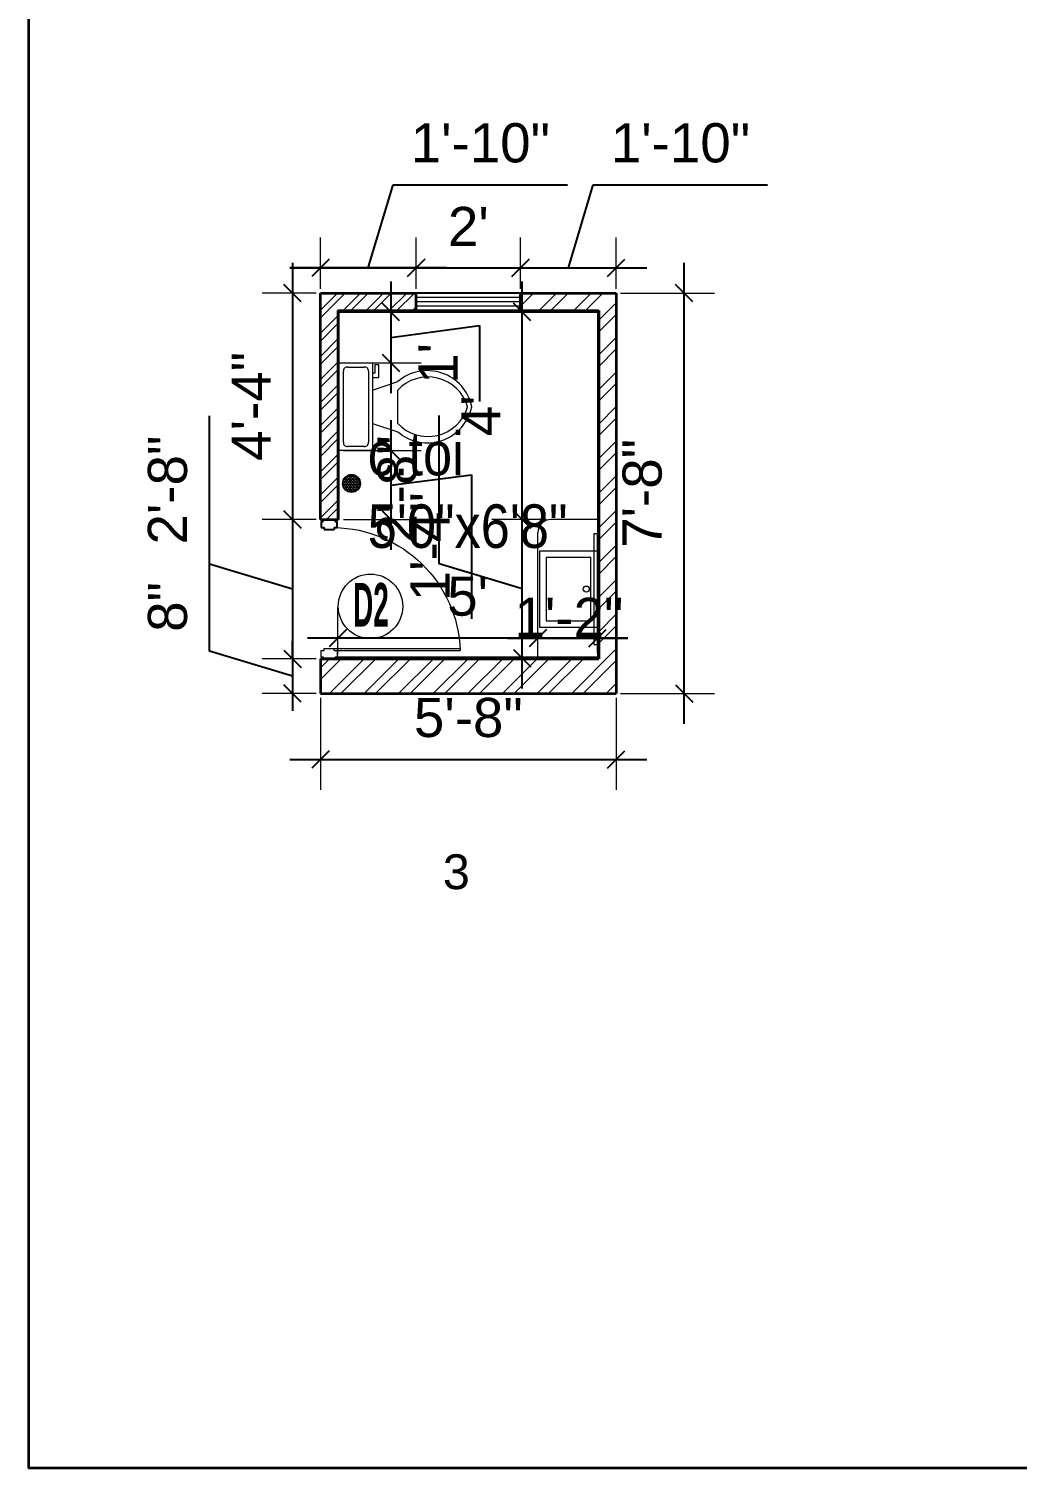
# Model space of a CAD drawing. Header units: inches. Extents: x 127248 to 130601, y 247968 to 250486.
# Drawn here: x 127248.2 to 127475.4, y 248252 to 248582.8 of the extents above; entities that cross this region are included whole.
import ezdxf

# ---------------------------------------------------------------- set-up
doc = ezdxf.new("R2010")
doc.units = ezdxf.units.IN
doc.header["$LTSCALE"] = 10
doc.header["$MEASUREMENT"] = 0
doc.header["$PDMODE"] = 35
doc.layers.get('0').update_dxf_attribs({"linetype": 'CONTINUOUS'})
doc.layers.get('Defpoints').update_dxf_attribs({"linetype": 'CONTINUOUS'})
for name, color, linetype, lineweight in [('bt bath -toilet', 7, 'CONTINUOUS', 20), ('column', 12, 'CONTINUOUS', 50), ('dim', 7, 'CONTINUOUS', 13), ('elevation line 1', 7, 'CONTINUOUS', 15), ('elevation wall', 255, 'CONTINUOUS', 5), ('FACE LINE', 254, 'CONTINUOUS', 15), ('Frame', 35, 'CONTINUOUS', 25), ('FURNITURE', 8, 'CONTINUOUS', 13), ('WALL HATCH', 250, 'CONTINUOUS', 35), ('walls', 7, 'CONTINUOUS', 15), ('window', 150, 'CONTINUOUS', 15)]:
    doc.layers.add(name, color=color, linetype=linetype, lineweight=lineweight)
doc.layers.add('DOOR', color=7, linetype='CONTINUOUS', lineweight=15, true_color=0x994d00)
doc.layers.add('LIGHT LINES', color=7, linetype='CONTINUOUS', lineweight=15, true_color=0x6b6b6b)
doc.layers.add('PRESENT', color=254, linetype='CONTINUOUS')
doc.styles.add('10', font='arial.ttf', dxfattribs={"height": 9})
doc.styles.add('SANJAY', font='impact.ttf', dxfattribs={"width": 0.9, "height": 18})
doc.styles.get("Standard").update_dxf_attribs({"font": 'arial.ttf', "height": 12})
doc.dimstyles.new('10', dxfattribs={"dimtxt": 6, "dimasz": 4, "dimexe": 7, "dimexo": 1, "dimgap": 5, "dimtad": 1, "dimdec": 0, "dimzin": 0, "dimdsep": 46, "dimlunit": 4, "dimtxsty": '10', "dimblk": 'OBLIQUE', "dimcen": 10, "dimdle": 7, "dimclre": 8, "dimadec": 0, "dimazin": 0, "dimtfac": 10, "dimtdec": 0, "dimtofl": 0, "dimtmove": 0, "dimatfit": 3, "dimfxl": 1, "dimtolj": 1, "dimtzin": 0, "dimlwe": 15, "dimarcsym": 0})
pattern_1 = [(270, (65194.4649, 420444.27375), (0.21109369125, -0.365625), [0.24375, -0.4875]), (30, (65194.4649, 420444.27375), (0.21109369263, 0.3656249992), [0.24375, -0.4875]), (330, (65194.4649, 420444.27375), (0.42218738388, -8e-10), [-0.4875, 0.24375])]
pattern_2 = [(45, (579.2693, -591.511), (-3.97747564, 3.97747564), []), (45, (581.921, -591.511), (-3.97747564, 3.97747564), [])]

# ---------------------------------------------------------------- blocks, each defined once
blk = doc.blocks.new('frame')
at = {"layer": 'Frame'}
for p, q in [((127209.08, 247586.17), (127209.08, 247583.17)), ((127209.58, 247586.17), (127209.08, 247586.17)), ((127209.58, 247586.67), (127209.58, 247586.17)), ((127209.58, 247586.67), (127211.08, 247586.67)), ((127211.08, 247586.67), (127211.08, 247585.92)), ((127211.08, 247585.92), (127211.58, 247585.92)), ((127211.58, 247585.92), (127211.58, 247583.42)), ((127209.58, 247583.17), (127209.08, 247583.17)), ((127209.58, 247583.17), (127209.58, 247582.67)), ((127211.08, 247582.67), (127209.58, 247582.67)), ((127211.08, 247583.42), (127211.08, 247582.67)), ((127211.08, 247583.42), (127211.58, 247583.42))]:
    blk.add_line(p, q, dxfattribs=at)
blk = doc.blocks.new('DSGS')
at = {"layer": 'DOOR'}
for p, q in [((145848.8, 255487.06), (145848.8, 255516.05)), ((145848.8, 255487.06), (145848.8, 255516.05)), ((145849.27, 255487.06), (145849.27, 255516.05)), ((145849.27, 255487.06), (145849.27, 255516.05)), ((145846.94, 255484.51), (145846.94, 255487.3)), ((145847.41, 255487.3), (145846.94, 255487.3)), ((145847.41, 255487.3), (145847.41, 255487.76)), ((145848.8, 255487.76), (145847.41, 255487.76)), ((145848.8, 255487.06), (145848.8, 255487.76)), ((145848.8, 255487.06), (145849.27, 255487.06)), ((145849.27, 255484.74), (145849.27, 255487.06)), ((145847.41, 255484.51), (145846.94, 255484.51)), ((145847.41, 255484.05), (145847.41, 255484.51)), ((145847.41, 255484.05), (145848.8, 255484.05)), ((145848.8, 255484.05), (145848.8, 255484.74)), ((145848.8, 255484.74), (145849.27, 255484.74))]:
    blk.add_line(p, q, dxfattribs=at)
blk.add_arc((145847.73, 255486.71), 29.36, 0.6988, 87.9023, dxfattribs=at)
blk.add_arc((145847.73, 255486.71), 29.36, 0.6988, 87.9023, dxfattribs=at)
at = {"layer": 'DOOR', "xscale": 0.928183188836556, "yscale": 0.928183188836556, "zscale": 0.928183188836556, "rotation": 180}
blk.add_blockref('frame', (263952.27, 485289.83), dxfattribs=at)
blk = doc.blocks.new('WC')
at = {"layer": 'bt bath -toilet'}
for p, q in [((1036358.3, -570546), (1036310.3, -570690)), ((1036550.3, -570546), (1036598.3, -570690)), ((1036622.3, -570546), (1036622.3, -570582)), ((1036622.3, -570582), (1036694.3, -570582)), ((1036646.3, -570558), (1036646.3, -570546)), ((1036694.3, -570558), (1036646.3, -570558)), ((1036694.3, -570582), (1036694.3, -570558)), ((1036358.3, -570690), (1036550.3, -570690))]:
    blk.add_line(p, q, dxfattribs=at)
for points in [[(1036358.3, -570546), (1036202.3, -570546), (1036202.3, -570354), (1036706.3, -570354), (1036706.3, -570546), (1036358.3, -570546)], [(1036226.3, -570498), (1036226.3, -570402)], [(1036250.3, -570378), (1036658.3, -570378)], [(1036682.3, -570402), (1036682.3, -570498)], [(1036658.3, -570522), (1036250.3, -570522)]]:
    blk.add_lwpolyline(points, dxfattribs=at)
for centre, radius, start, end in [((1036247.3, -570399), 21.2, 81.8699, 188.1301), ((1036661.3, -570399), 21.2, 351.8699, 98.1301), ((1036247.3, -570501), 21.2, 171.8699, 278.1301), ((1036661.3, -570501), 21.2, 261.8699, 8.1301), ((1036508, -570860.5), 261, 139.21291, 258.1412), ((1036521.3, -570863.5), 238, 133.19087, 253.67154), ((1036400.7, -570860.5), 261, 281.8588, 40.78841), ((1036387.4, -570863.5), 238, 286.32846, 46.80912), ((1036454.3, -571066.8), 24, 251.77999, 288.22001), ((1036454.3, -571091.4), 24, 256.92026, 283.07974)]:
    blk.add_arc(centre, radius, start, end, dxfattribs=at)
blk = doc.blocks.new('wb')
at = {"layer": 'FURNITURE'}
for points in [[(7915.23, 6290.63), (7915.23, 6267.28), (7932.98, 6267.28), (7932.98, 6290.63)], [(7917.23, 6288.63), (7917.23, 6269.28), (7930.98, 6269.28), (7930.98, 6288.63)]]:
    blk.add_lwpolyline(points, close=True, dxfattribs=at)
blk.add_circle((7929.53, 6278.96), 0.944, dxfattribs=at)
blk = doc.blocks.new('_Oblique')
at = {"color": 0, "linetype": 'ByBlock', "lineweight": -2}
blk.add_line((-0.5, -0.5), (0.5, 0.5), dxfattribs=at)
blk = doc.blocks.new('*D23')
at = {"layer": 'Defpoints', "color": 0, "transparency": 16777216}
for p in [(127337.22, 248527.84), (127315.22, 248522.02), (127337.22, 248522.02)]:
    blk.add_point(p, dxfattribs=at)
at = {"layer": 'elevation wall', "color": 0, "lineweight": -2, "transparency": 16777216}
for p, q in [((127326.22, 248527.84), (127331.94, 248546.93)), ((127331.94, 248546.93), (127372.01, 248546.93)), ((127308.22, 248527.84), (127344.22, 248527.84))]:
    blk.add_line(p, q, dxfattribs=at)
at = {"layer": 'elevation wall', "color": 8, "lineweight": 15, "transparency": 16777216}
for p, q in [((127315.22, 248523.02), (127315.22, 248534.84)), ((127337.22, 248523.02), (127337.22, 248534.84))]:
    blk.add_line(p, q, dxfattribs=at)
at = {"layer": 'elevation wall', "color": 0, "lineweight": -2, "transparency": 16777216, "xscale": 4, "yscale": 4, "zscale": 4, "rotation": 180}
blk.add_blockref('_Oblique', (127315.22, 248527.84), dxfattribs=at)
at = {"layer": 'elevation wall', "color": 0, "lineweight": -2, "transparency": 16777216, "xscale": 4, "yscale": 4, "zscale": 4}
blk.add_blockref('_Oblique', (127337.22, 248527.84), dxfattribs=at)
at = {"layer": 'elevation wall', "color": 0, "transparency": 16777216, "insert": (127351.98, 248556.53), "char_height": 9, "attachment_point": 5, "style": '10'}
blk.add_mtext('\\A1;1\'-10"', dxfattribs=at)
blk = doc.blocks.new('*D24')
at = {"layer": 'Defpoints', "color": 0, "transparency": 16777216}
for p in [(127315.22, 248522.02), (127308.81, 248470.02), (127315.22, 248470.02)]:
    blk.add_point(p, dxfattribs=at)
at = {"layer": 'elevation wall', "color": 0, "lineweight": -2, "transparency": 16777216}
blk.add_line((127308.81, 248529.02), (127308.81, 248463.02), dxfattribs=at)
at = {"layer": 'elevation wall', "color": 8, "lineweight": 15, "transparency": 16777216}
for p, q in [((127314.22, 248522.02), (127301.81, 248522.02)), ((127314.22, 248470.02), (127301.81, 248470.02))]:
    blk.add_line(p, q, dxfattribs=at)
at = {"layer": 'elevation wall', "color": 0, "lineweight": -2, "transparency": 16777216, "xscale": 4, "yscale": 4, "zscale": 4}
for p, rotation in [((127308.81, 248522.02), 90), ((127308.81, 248470.02), 270)]:
    blk.add_blockref('_Oblique', p, dxfattribs=dict(at, rotation=rotation))
at = {"layer": 'elevation wall', "color": 0, "transparency": 16777216, "insert": (127299.31, 248496.02), "char_height": 9, "attachment_point": 5, "rotation": 90, "style": '10'}
blk.add_mtext('\\A1;4\'-4"', dxfattribs=at)
blk = doc.blocks.new('*D25')
at = {"layer": 'Defpoints', "color": 0, "transparency": 16777216}
for p in [(127315.22, 248430.02), (127383.22, 248430.02), (127383.22, 248414.86)]:
    blk.add_point(p, dxfattribs=at)
at = {"layer": 'elevation wall', "color": 8, "lineweight": 15, "transparency": 16777216}
for p, q in [((127315.22, 248429.02), (127315.22, 248407.86)), ((127383.22, 248429.02), (127383.22, 248407.86))]:
    blk.add_line(p, q, dxfattribs=at)
at = {"layer": 'elevation wall', "color": 0, "lineweight": -2, "transparency": 16777216}
blk.add_line((127308.22, 248414.86), (127390.22, 248414.86), dxfattribs=at)
at = {"layer": 'elevation wall', "color": 0, "lineweight": -2, "transparency": 16777216, "xscale": 4, "yscale": 4, "zscale": 4, "rotation": 180}
blk.add_blockref('_Oblique', (127315.22, 248414.86), dxfattribs=at)
at = {"layer": 'elevation wall', "color": 0, "lineweight": -2, "transparency": 16777216, "xscale": 4, "yscale": 4, "zscale": 4}
blk.add_blockref('_Oblique', (127383.22, 248414.86), dxfattribs=at)
at = {"layer": 'elevation wall', "color": 0, "transparency": 16777216, "insert": (127349.22, 248424.45), "char_height": 9, "attachment_point": 5, "style": '10'}
blk.add_mtext('\\A1;5\'-8"', dxfattribs=at)
blk = doc.blocks.new('*D26')
at = {"layer": 'Defpoints', "color": 0, "transparency": 16777216}
for p in [(127383.22, 248522.02), (127398.81, 248522.02), (127383.22, 248430.02)]:
    blk.add_point(p, dxfattribs=at)
at = {"layer": 'elevation wall', "color": 0, "lineweight": -2, "transparency": 16777216}
blk.add_line((127398.81, 248423.02), (127398.81, 248529.02), dxfattribs=at)
at = {"layer": 'elevation wall', "color": 8, "lineweight": 15, "transparency": 16777216}
for p, q in [((127384.22, 248522.02), (127405.81, 248522.02)), ((127384.22, 248430.02), (127405.81, 248430.02))]:
    blk.add_line(p, q, dxfattribs=at)
at = {"layer": 'elevation wall', "color": 0, "lineweight": -2, "transparency": 16777216, "xscale": 4, "yscale": 4, "zscale": 4}
for p, rotation in [((127398.81, 248522.02), 90), ((127398.81, 248430.02), 270)]:
    blk.add_blockref('_Oblique', p, dxfattribs=dict(at, rotation=rotation))
at = {"layer": 'elevation wall', "color": 0, "transparency": 16777216, "insert": (127389.21, 248476.02), "char_height": 9, "attachment_point": 5, "rotation": 90, "style": '10'}
blk.add_mtext('\\A1;7\'-8"', dxfattribs=at)
blk = doc.blocks.new('*D27')
at = {"layer": 'Defpoints', "color": 0, "transparency": 16777216}
for p in [(127315.22, 248527.84), (127315.22, 248522.02), (127337.22, 248522.02)]:
    blk.add_point(p, dxfattribs=at)
at = {"layer": 'elevation wall', "color": 0, "lineweight": -2, "transparency": 16777216}
for p, q in [((127326.22, 248527.84), (127331.94, 248546.93)), ((127331.94, 248546.93), (127372.01, 248546.93)), ((127344.22, 248527.84), (127308.22, 248527.84))]:
    blk.add_line(p, q, dxfattribs=at)
at = {"layer": 'elevation wall', "color": 8, "lineweight": 15, "transparency": 16777216}
for p, q in [((127315.22, 248523.02), (127315.22, 248534.84)), ((127337.22, 248523.02), (127337.22, 248534.84))]:
    blk.add_line(p, q, dxfattribs=at)
at = {"layer": 'elevation wall', "color": 0, "lineweight": -2, "transparency": 16777216, "xscale": 4, "yscale": 4, "zscale": 4, "rotation": 180}
blk.add_blockref('_Oblique', (127315.22, 248527.84), dxfattribs=at)
at = {"layer": 'elevation wall', "color": 0, "lineweight": -2, "transparency": 16777216, "xscale": 4, "yscale": 4, "zscale": 4}
blk.add_blockref('_Oblique', (127337.22, 248527.84), dxfattribs=at)
at = {"layer": 'elevation wall', "color": 0, "transparency": 16777216, "insert": (127351.98, 248556.53), "char_height": 9, "attachment_point": 5, "style": '10'}
blk.add_mtext('\\A1;1\'-10"', dxfattribs=at)
blk = doc.blocks.new('*D28')
at = {"layer": 'Defpoints', "color": 0, "transparency": 16777216}
for p in [(127315.22, 248470.02), (127308.81, 248438.02), (127315.22, 248438.02)]:
    blk.add_point(p, dxfattribs=at)
at = {"layer": 'elevation wall', "color": 0, "lineweight": -2, "transparency": 16777216}
for p, q in [((127289.71, 248459.75), (127289.71, 248493.82)), ((127308.81, 248477.02), (127308.81, 248431.02)), ((127308.81, 248454.02), (127289.71, 248459.75))]:
    blk.add_line(p, q, dxfattribs=at)
at = {"layer": 'elevation wall', "color": 8, "lineweight": 15, "transparency": 16777216}
for p, q in [((127314.22, 248470.02), (127301.81, 248470.02)), ((127314.22, 248438.02), (127301.81, 248438.02))]:
    blk.add_line(p, q, dxfattribs=at)
at = {"layer": 'elevation wall', "color": 0, "lineweight": -2, "transparency": 16777216, "xscale": 4, "yscale": 4, "zscale": 4}
for p, rotation in [((127308.81, 248470.02), 90), ((127308.81, 248438.02), 270)]:
    blk.add_blockref('_Oblique', p, dxfattribs=dict(at, rotation=rotation))
at = {"layer": 'elevation wall', "color": 0, "transparency": 16777216, "insert": (127280.12, 248476.78), "char_height": 9, "attachment_point": 5, "rotation": 90, "style": '10'}
blk.add_mtext('\\A1;2\'-8"', dxfattribs=at)
blk = doc.blocks.new('*D29')
at = {"layer": 'Defpoints', "color": 0, "transparency": 16777216}
for p in [(127315.22, 248438.02), (127308.81, 248430.02), (127315.22, 248430.02)]:
    blk.add_point(p, dxfattribs=at)
at = {"layer": 'elevation wall', "color": 0, "lineweight": -2, "transparency": 16777216}
for p, q in [((127289.71, 248439.75), (127289.71, 248460.1)), ((127308.81, 248438.02), (127308.81, 248442.02)), ((127308.81, 248434.02), (127289.71, 248439.75)), ((127308.81, 248438.02), (127308.81, 248430.02)), ((127308.81, 248430.02), (127308.81, 248426.02))]:
    blk.add_line(p, q, dxfattribs=at)
at = {"layer": 'elevation wall', "color": 8, "lineweight": 15, "transparency": 16777216}
for p, q in [((127314.22, 248438.02), (127301.81, 248438.02)), ((127314.22, 248430.02), (127301.81, 248430.02))]:
    blk.add_line(p, q, dxfattribs=at)
at = {"layer": 'elevation wall', "color": 0, "lineweight": -2, "transparency": 16777216, "xscale": 4, "yscale": 4, "zscale": 4}
for p, rotation in [((127308.81, 248438.02), 270), ((127308.81, 248430.02), 90)]:
    blk.add_blockref('_Oblique', p, dxfattribs=dict(at, rotation=rotation))
at = {"layer": 'elevation wall', "color": 0, "transparency": 16777216, "insert": (127280.12, 248449.92), "char_height": 9, "attachment_point": 5, "rotation": 90, "style": '10'}
blk.add_mtext('\\A1;8"', dxfattribs=at)
blk = doc.blocks.new('*D30')
at = {"layer": 'Defpoints', "color": 0, "transparency": 16777216}
for p in [(127361.22, 248527.84), (127337.22, 248522.02), (127361.22, 248522.02)]:
    blk.add_point(p, dxfattribs=at)
at = {"layer": 'elevation wall', "color": 8, "lineweight": 15, "transparency": 16777216}
for p, q in [((127337.22, 248523.02), (127337.22, 248534.84)), ((127361.22, 248523.02), (127361.22, 248534.84))]:
    blk.add_line(p, q, dxfattribs=at)
at = {"layer": 'elevation wall', "color": 0, "lineweight": -2, "transparency": 16777216}
blk.add_line((127330.22, 248527.84), (127368.22, 248527.84), dxfattribs=at)
at = {"layer": 'elevation wall', "color": 0, "lineweight": -2, "transparency": 16777216, "xscale": 4, "yscale": 4, "zscale": 4, "rotation": 180}
blk.add_blockref('_Oblique', (127337.22, 248527.84), dxfattribs=at)
at = {"layer": 'elevation wall', "color": 0, "lineweight": -2, "transparency": 16777216, "xscale": 4, "yscale": 4, "zscale": 4}
blk.add_blockref('_Oblique', (127361.22, 248527.84), dxfattribs=at)
at = {"layer": 'elevation wall', "color": 0, "transparency": 16777216, "insert": (127349.22, 248537.36), "char_height": 9, "attachment_point": 5, "style": '10'}
blk.add_mtext("\\A1;2'", dxfattribs=at)
blk = doc.blocks.new('*D31')
at = {"layer": 'Defpoints', "color": 0, "transparency": 16777216}
for p in [(127383.22, 248527.84), (127361.22, 248522.02), (127383.22, 248522.02)]:
    blk.add_point(p, dxfattribs=at)
at = {"layer": 'elevation wall', "color": 0, "lineweight": -2, "transparency": 16777216}
for p, q in [((127372.22, 248527.84), (127377.94, 248546.93)), ((127377.94, 248546.93), (127418.01, 248546.93)), ((127354.22, 248527.84), (127390.22, 248527.84))]:
    blk.add_line(p, q, dxfattribs=at)
at = {"layer": 'elevation wall', "color": 8, "lineweight": 15, "transparency": 16777216}
for p, q in [((127361.22, 248523.02), (127361.22, 248534.84)), ((127383.22, 248523.02), (127383.22, 248534.84))]:
    blk.add_line(p, q, dxfattribs=at)
at = {"layer": 'elevation wall', "color": 0, "lineweight": -2, "transparency": 16777216, "xscale": 4, "yscale": 4, "zscale": 4, "rotation": 180}
blk.add_blockref('_Oblique', (127361.22, 248527.84), dxfattribs=at)
at = {"layer": 'elevation wall', "color": 0, "lineweight": -2, "transparency": 16777216, "xscale": 4, "yscale": 4, "zscale": 4}
blk.add_blockref('_Oblique', (127383.22, 248527.84), dxfattribs=at)
at = {"layer": 'elevation wall', "color": 0, "transparency": 16777216, "insert": (127397.98, 248556.53), "char_height": 9, "attachment_point": 5, "style": '10'}
blk.add_mtext('\\A1;1\'-10"', dxfattribs=at)
blk = doc.blocks.new('*D38')
at = {"layer": 'Defpoints', "color": 0, "transparency": 16777216}
for p in [(127319.54, 248517.7), (127319.54, 248506.02), (127331.39, 248506.02)]:
    blk.add_point(p, dxfattribs=at)
at = {"layer": 'elevation wall', "color": 0, "lineweight": -2, "transparency": 16777216}
for p, q in [((127331.39, 248524.7), (127331.39, 248499.02)), ((127331.39, 248511.86), (127351.76, 248514.6)), ((127351.76, 248514.6), (127351.76, 248497.17))]:
    blk.add_line(p, q, dxfattribs=at)
at = {"layer": 'elevation wall', "color": 8, "lineweight": 15, "transparency": 16777216}
for p, q in [((127320.54, 248517.7), (127338.39, 248517.7)), ((127320.54, 248506.02), (127338.39, 248506.02))]:
    blk.add_line(p, q, dxfattribs=at)
at = {"layer": 'elevation wall', "color": 0, "lineweight": -2, "transparency": 16777216, "xscale": 4, "yscale": 4, "zscale": 4}
for p, rotation in [((127331.39, 248517.7), 90), ((127331.39, 248506.02), 270)]:
    blk.add_blockref('_Oblique', p, dxfattribs=dict(at, rotation=rotation))
at = {"layer": 'elevation wall', "color": 0, "transparency": 16777216, "insert": (127342.24, 248505.88), "char_height": 9, "attachment_point": 5, "rotation": 90, "style": '10'}
blk.add_mtext("\\A1;1'", dxfattribs=at)
blk = doc.blocks.new('*D39')
at = {"layer": 'Defpoints', "color": 0, "transparency": 16777216}
for p in [(127378.9, 248442.76), (127365.21, 248438.34), (127378.9, 248438.34)]:
    blk.add_point(p, dxfattribs=at)
at = {"layer": 'elevation wall', "color": 8, "lineweight": 15, "transparency": 16777216}
for p, q in [((127365.21, 248439.34), (127365.21, 248449.76)), ((127378.9, 248439.34), (127378.9, 248449.76))]:
    blk.add_line(p, q, dxfattribs=at)
at = {"layer": 'elevation wall', "color": 0, "lineweight": -2, "transparency": 16777216}
blk.add_line((127358.21, 248442.76), (127385.9, 248442.76), dxfattribs=at)
at = {"layer": 'elevation wall', "color": 0, "lineweight": -2, "transparency": 16777216, "xscale": 4, "yscale": 4, "zscale": 4, "rotation": 180}
blk.add_blockref('_Oblique', (127365.21, 248442.76), dxfattribs=at)
at = {"layer": 'elevation wall', "color": 0, "lineweight": -2, "transparency": 16777216, "xscale": 4, "yscale": 4, "zscale": 4}
blk.add_blockref('_Oblique', (127378.9, 248442.76), dxfattribs=at)
at = {"layer": 'elevation wall', "color": 0, "transparency": 16777216, "insert": (127372.34, 248447.53), "char_height": 9, "attachment_point": 5, "style": '10'}
blk.add_mtext('\\A1;1\'-2"', dxfattribs=at)
blk = doc.blocks.new('*D40')
at = {"layer": 'Defpoints', "color": 0, "transparency": 16777216}
for p in [(127319.22, 248442.76), (127319.22, 248438.02), (127378.9, 248438.34)]:
    blk.add_point(p, dxfattribs=at)
at = {"layer": 'elevation wall', "color": 8, "lineweight": 15, "transparency": 16777216}
for p, q in [((127319.22, 248439.02), (127319.22, 248449.76)), ((127378.9, 248439.34), (127378.9, 248449.76))]:
    blk.add_line(p, q, dxfattribs=at)
at = {"layer": 'elevation wall', "color": 0, "lineweight": -2, "transparency": 16777216}
blk.add_line((127385.9, 248442.76), (127312.22, 248442.76), dxfattribs=at)
at = {"layer": 'elevation wall', "color": 0, "lineweight": -2, "transparency": 16777216, "xscale": 4, "yscale": 4, "zscale": 4, "rotation": 180}
blk.add_blockref('_Oblique', (127319.22, 248442.76), dxfattribs=at)
at = {"layer": 'elevation wall', "color": 0, "lineweight": -2, "transparency": 16777216, "xscale": 4, "yscale": 4, "zscale": 4}
blk.add_blockref('_Oblique', (127378.9, 248442.76), dxfattribs=at)
at = {"layer": 'elevation wall', "color": 0, "transparency": 16777216, "insert": (127349.06, 248452.34), "char_height": 9, "attachment_point": 5, "style": '10'}
blk.add_mtext("\\A1;5'", dxfattribs=at)
blk = doc.blocks.new('*D41')
at = {"layer": 'Defpoints', "color": 0, "transparency": 16777216}
for p in [(127319.54, 248485.86), (127319.54, 248470.02), (127331.39, 248470.02)]:
    blk.add_point(p, dxfattribs=at)
at = {"layer": 'elevation wall', "color": 0, "lineweight": -2, "transparency": 16777216}
for p, q in [((127331.39, 248492.86), (127331.39, 248463.02)), ((127331.39, 248477.94), (127349.91, 248480.27)), ((127349.91, 248480.27), (127349.91, 248447.2))]:
    blk.add_line(p, q, dxfattribs=at)
at = {"layer": 'elevation wall', "color": 8, "lineweight": 15, "transparency": 16777216}
for p, q in [((127320.54, 248485.86), (127338.39, 248485.86)), ((127320.54, 248470.02), (127338.39, 248470.02))]:
    blk.add_line(p, q, dxfattribs=at)
at = {"layer": 'elevation wall', "color": 0, "lineweight": -2, "transparency": 16777216, "xscale": 4, "yscale": 4, "zscale": 4}
for p, rotation in [((127331.39, 248485.86), 90), ((127331.39, 248470.02), 270)]:
    blk.add_blockref('_Oblique', p, dxfattribs=dict(at, rotation=rotation))
at = {"layer": 'elevation wall', "color": 0, "transparency": 16777216, "insert": (127340.39, 248463.74), "char_height": 9, "attachment_point": 5, "rotation": 90, "style": '10'}
blk.add_mtext('\\A1;1\'-4"', dxfattribs=at)
blk = doc.blocks.new('*D42')
at = {"layer": 'Defpoints', "color": 0, "transparency": 16777216}
for p in [(127361.59, 248470.02), (127368.21, 248470.02), (127365.21, 248438.14)]:
    blk.add_point(p, dxfattribs=at)
at = {"layer": 'elevation wall', "color": 0, "lineweight": -2, "transparency": 16777216}
for p, q in [((127342.49, 248459.81), (127342.49, 248493.88)), ((127361.59, 248431.14), (127361.59, 248477.02)), ((127361.59, 248454.08), (127342.49, 248459.81))]:
    blk.add_line(p, q, dxfattribs=at)
at = {"layer": 'elevation wall', "color": 8, "lineweight": 15, "transparency": 16777216}
for p, q in [((127367.21, 248470.02), (127354.59, 248470.02)), ((127364.21, 248438.14), (127354.59, 248438.14))]:
    blk.add_line(p, q, dxfattribs=at)
at = {"layer": 'elevation wall', "color": 0, "lineweight": -2, "transparency": 16777216, "xscale": 4, "yscale": 4, "zscale": 4}
for p, rotation in [((127361.59, 248470.02), 90), ((127361.59, 248438.14), 270)]:
    blk.add_blockref('_Oblique', p, dxfattribs=dict(at, rotation=rotation))
at = {"layer": 'elevation wall', "color": 0, "transparency": 16777216, "insert": (127332.9, 248476.84), "char_height": 9, "attachment_point": 5, "rotation": 90, "style": '10'}
blk.add_mtext('\\A1;2\'-8"', dxfattribs=at)
blk = doc.blocks.new('*D43')
at = {"layer": 'Defpoints', "color": 0, "transparency": 16777216}
for p in [(127361.59, 248517.7), (127378.9, 248517.7), (127368.21, 248470.02)]:
    blk.add_point(p, dxfattribs=at)
at = {"layer": 'elevation wall', "color": 0, "lineweight": -2, "transparency": 16777216}
blk.add_line((127361.59, 248463.02), (127361.59, 248524.7), dxfattribs=at)
at = {"layer": 'elevation wall', "color": 8, "lineweight": 15, "transparency": 16777216}
for p, q in [((127377.9, 248517.7), (127354.59, 248517.7)), ((127367.21, 248470.02), (127354.59, 248470.02))]:
    blk.add_line(p, q, dxfattribs=at)
at = {"layer": 'elevation wall', "color": 0, "lineweight": -2, "transparency": 16777216, "xscale": 4, "yscale": 4, "zscale": 4}
for p, rotation in [((127361.59, 248517.7), 90), ((127361.59, 248470.02), 270)]:
    blk.add_blockref('_Oblique', p, dxfattribs=dict(at, rotation=rotation))
at = {"layer": 'elevation wall', "color": 0, "transparency": 16777216, "insert": (127352.09, 248493.86), "char_height": 9, "attachment_point": 5, "rotation": 90, "style": '10'}
blk.add_mtext("\\A1;4'", dxfattribs=at)

msp = doc.modelspace()

# ---------------------------------------------------------------- hatches: boundary and pattern name
at = {"layer": 'elevation line 1'}
h = msp.add_hatch(dxfattribs=at)
h.set_pattern_fill('HONEY', color=256, scale=1.95, angle=-90, style=0)
h.set_pattern_definition(pattern_1)
h.paths.add_polyline_path([(127322.36, 248476.34, 1), (127322.36, 248480.24, 1)])
h = msp.add_hatch(dxfattribs=at)
h.set_pattern_fill('HONEY', color=256, scale=1.95, angle=-90, style=0)
h.set_pattern_definition(pattern_1)
h.paths.add_polyline_path([(127322.36, 248476.34, 1), (127322.36, 248480.24, 1)])
at = {"layer": 'walls'}
h = msp.add_hatch(dxfattribs=at)
h.set_pattern_fill('ANSI32', color=256, scale=10, style=0)
h.set_pattern_definition([(45, (579.2693, -591.511), (-2.65165043, 2.65165043), []), (45, (581.037, -591.511), (-2.65165043, 2.65165043), [])])
h.paths.add_polyline_path([(127319.22, 248518.02), (127337.22, 248518.02), (127337.22, 248522.02), (127315.22, 248522.02), (127315.22, 248470.02), (127319.22, 248470.02)])
h = msp.add_hatch(dxfattribs=at)
h.set_pattern_fill('ANSI32', color=256, scale=15, style=0)
h.set_pattern_definition(pattern_2)
h.paths.add_polyline_path([(127383.22, 248522.02), (127361.22, 248522.02), (127361.22, 248518.02), (127379.22, 248518.02), (127379.22, 248438.02), (127319.22, 248438.02), (127319.22, 248430.02), (127383.22, 248430.02)])
h.paths.add_polyline_path([(127363.15, 248450.54), (127381.53, 248450.54), (127381.53, 248441.52), (127363.15, 248441.52)], flags=25)
h = msp.add_hatch(dxfattribs=at)
h.set_pattern_fill('ANSI32', color=256, scale=15, style=0)
h.set_pattern_definition(pattern_2)
h.paths.add_polyline_path([(127319.22, 248438.02), (127315.22, 248438.02), (127315.22, 248430.02), (127319.22, 248430.02)])

# ---------------------------------------------------------------- linework, layer by layer
at = {"layer": 'elevation wall'}
for points in [[(127319.34, 248470.02), (127319.34, 248517.9), (127379.1, 248517.9), (127379.1, 248438.14), (127318.61, 248438.14)], [(127319.54, 248470.02), (127319.54, 248517.7), (127378.9, 248517.7), (127378.9, 248438.34), (127318.61, 248438.34)], [(127319.22, 248470.02), (127319.22, 248518.02), (127379.22, 248518.02), (127379.22, 248438.02), (127319.29, 248438.02)]]:
    msp.add_lwpolyline(points, dxfattribs=at)
at = {"layer": 'FURNITURE', "color": 4}
msp.add_lwpolyline([(127378.9, 248466.74), (127378.03, 248466.74), (127378.03, 248441.29), (127378.9, 248441.29)], close=True, dxfattribs=at)
at = {"layer": 'LIGHT LINES'}
for radius in [2.07, 2.07, 1.95, 1.95]:
    msp.add_circle((127322.36, 248478.29), radius, dxfattribs=at)
at = {"layer": 'PRESENT', "color": 9}
for p, q in [((127361.22, 248522.02), (127337.22, 248522.02)), ((127361.22, 248518.02), (127337.22, 248518.02)), ((127315.22, 248483.02), (127315.22, 248470.02))]:
    msp.add_line(p, q, dxfattribs=at)
at = {"layer": 'WALL HATCH'}
for p, q in [((127315.22, 248470.02), (127315.22, 248522.02)), ((127315.22, 248522.02), (127337.22, 248522.02)), ((127337.22, 248518.02), (127337.22, 248522.02)), ((127361.22, 248522.02), (127383.22, 248522.02)), ((127361.22, 248518.02), (127361.22, 248522.02)), ((127383.22, 248522.02), (127383.22, 248430.02)), ((127319.22, 248518.02), (127319.22, 248470.02)), ((127319.22, 248518.02), (127337.22, 248518.02)), ((127361.22, 248518.02), (127379.22, 248518.02)), ((127379.22, 248518.02), (127379.22, 248438.02)), ((127315.22, 248470.02), (127319.22, 248470.02)), ((127319.22, 248438.02), (127315.22, 248438.02)), ((127315.22, 248438.02), (127315.22, 248430.02)), ((127315.22, 248438.02), (127379.22, 248438.02)), ((127315.22, 248430.02), (127383.22, 248430.02))]:
    msp.add_line(p, q, dxfattribs=at)
msp.add_lwpolyline([(127248.18, 248851.32), (127723.31, 248851.32), (127723.31, 248251.97), (127248.18, 248251.97)], close=True, dxfattribs=at)
at = {"layer": 'WALL HATCH', "lineweight": 15}
msp.add_circle((127326.72, 248450.05), 7.41, dxfattribs=at)
at = {"layer": 'walls'}
for p, q in [((127319.22, 248470.02), (127319.54, 248470.02)), ((127379.22, 248470.02), (127368.21, 248470.02)), ((127365.21, 248438.02), (127365.21, 248467.02))]:
    msp.add_line(p, q, dxfattribs=at)
msp.add_arc((127368.21, 248467.02), 3, 90, 180, dxfattribs=at)
at = {"layer": 'window'}
for p, q in [((127361.22, 248521.02), (127337.22, 248521.02)), ((127361.22, 248520.02), (127337.22, 248520.02)), ((127361.22, 248519.02), (127337.22, 248519.02))]:
    msp.add_line(p, q, dxfattribs=at)

# ---------------------------------------------------------------- block references
at = {"layer": 'bt bath -toilet', "xscale": 0.0399999999790453, "yscale": 0.0399999999790453, "zscale": 0.0399999999790453, "rotation": 90}
msp.add_blockref('WC', (104505.38, 207037.76), dxfattribs=at)
at = {"layer": 'column', "xscale": 0.7499999995343388, "yscale": 0.7499999995343388, "zscale": 0.7499999995343388}
msp.add_blockref('wb', (121429.16, 243744.8), dxfattribs=at)
at = {"layer": 'FACE LINE', "color": 0, "xscale": -1, "rotation": 270}
msp.add_blockref('DSGS', (-128168.69, 102591.07), dxfattribs=at)

# ---------------------------------------------------------------- texts
at = {"layer": 'dim', "ltscale": 4, "insert": (127343.35, 248393.06), "char_height": 8, "width": 80.6286, "attachment_point": 1}
msp.add_mtext('3', dxfattribs=at)
at = {"layer": 'WALL HATCH', "style": 'SANJAY', "width": 0.6}
msp.add_text('D2', height=10, dxfattribs=at).set_placement((127322.71, 248445.42))
at = {"layer": 'WALL HATCH', "insert": (127326.09, 248490.15), "char_height": 10, "width": 5.6906, "attachment_point": 1, "style": 'SANJAY'}
msp.add_mtext('{\\fStylus BT|b0|i0|c0|p34;c.toi\\P5\'0"x6\'8"}', dxfattribs=at)

# ---------------------------------------------------------------- dimensions: what is measured, and where the dimension line sits
at = {"layer": 'elevation wall'}
for base, p1, p2, picture, middle in [((127337.22, 248527.84), (127315.22, 248522.02), (127337.22, 248522.02), '*D23', (127336.94, 248556.53)), ((127315.22, 248527.84), (127337.22, 248522.02), (127315.22, 248522.02), '*D27', (127336.94, 248556.53)), ((127383.22, 248527.84), (127361.22, 248522.02), (127383.22, 248522.02), '*D31', (127382.94, 248556.53)), ((127361.22, 248527.84), (127337.22, 248522.02), (127361.22, 248522.02), '*D30', (127349.22, 248537.36)), ((127319.22, 248442.76), (127378.9, 248438.34), (127319.22, 248438.02), '*D40', (127349.06, 248452.34)), ((127383.22, 248414.86), (127315.22, 248430.02), (127383.22, 248430.02), '*D25', (127349.22, 248424.45))]:
    dim = msp.add_linear_dim(base=base, p1=p1, p2=p2, dimstyle='10', override={"dimtmove": 1}, dxfattribs=at)
    dim.commit()
    dim.dimension.update_dxf_attribs({"geometry": picture, "text_midpoint": middle})
for base, p1, p2, picture, middle in [((127308.81, 248470.02), (127315.22, 248522.02), (127315.22, 248470.02), '*D24', (127299.31, 248496.02)), ((127398.81, 248522.02), (127383.22, 248430.02), (127383.22, 248522.02), '*D26', (127389.21, 248476.02)), ((127361.59, 248517.7), (127368.21, 248470.02), (127378.9, 248517.7), '*D43', (127352.09, 248493.86)), ((127308.81, 248438.02), (127315.22, 248470.02), (127315.22, 248438.02), '*D28', (127280.12, 248464.75)), ((127361.59, 248470.02), (127365.21, 248438.14), (127368.21, 248470.02), '*D42', (127332.9, 248464.81)), ((127308.81, 248430.02), (127315.22, 248438.02), (127315.22, 248430.02), '*D29', (127280.12, 248444.75))]:
    dim = msp.add_linear_dim(base=base, p1=p1, p2=p2, angle=90, dimstyle='10', override={"dimtmove": 1}, dxfattribs=at)
    dim.commit()
    dim.dimension.update_dxf_attribs({"geometry": picture, "text_midpoint": middle})
for base, p1, p2, picture, middle in [((127331.39, 248506.02), (127319.54, 248517.7), (127319.54, 248506.02), '*D38', (127351.76, 248509.6)), ((127331.39, 248470.02), (127319.54, 248485.86), (127319.54, 248470.02), '*D41', (127349.91, 248475.27))]:
    dim = msp.add_linear_dim(base=base, p1=p1, p2=p2, angle=90, dimstyle='10', override={"dimtmove": 1}, dxfattribs=at)
    dim.commit()
    dim.dimension.update_dxf_attribs({"geometry": picture, "text_midpoint": middle, "dimtype": 160})
dim = msp.add_linear_dim(base=(127378.9, 248442.76), p1=(127365.21, 248438.34), p2=(127378.9, 248438.34), dimstyle='10', override={"dimtmove": 1}, dxfattribs=at)
dim.commit()
dim.dimension.update_dxf_attribs({"geometry": '*D39', "text_midpoint": (127372.34, 248438.02), "dimtype": 160})

doc.saveas('drawing.dxf')
